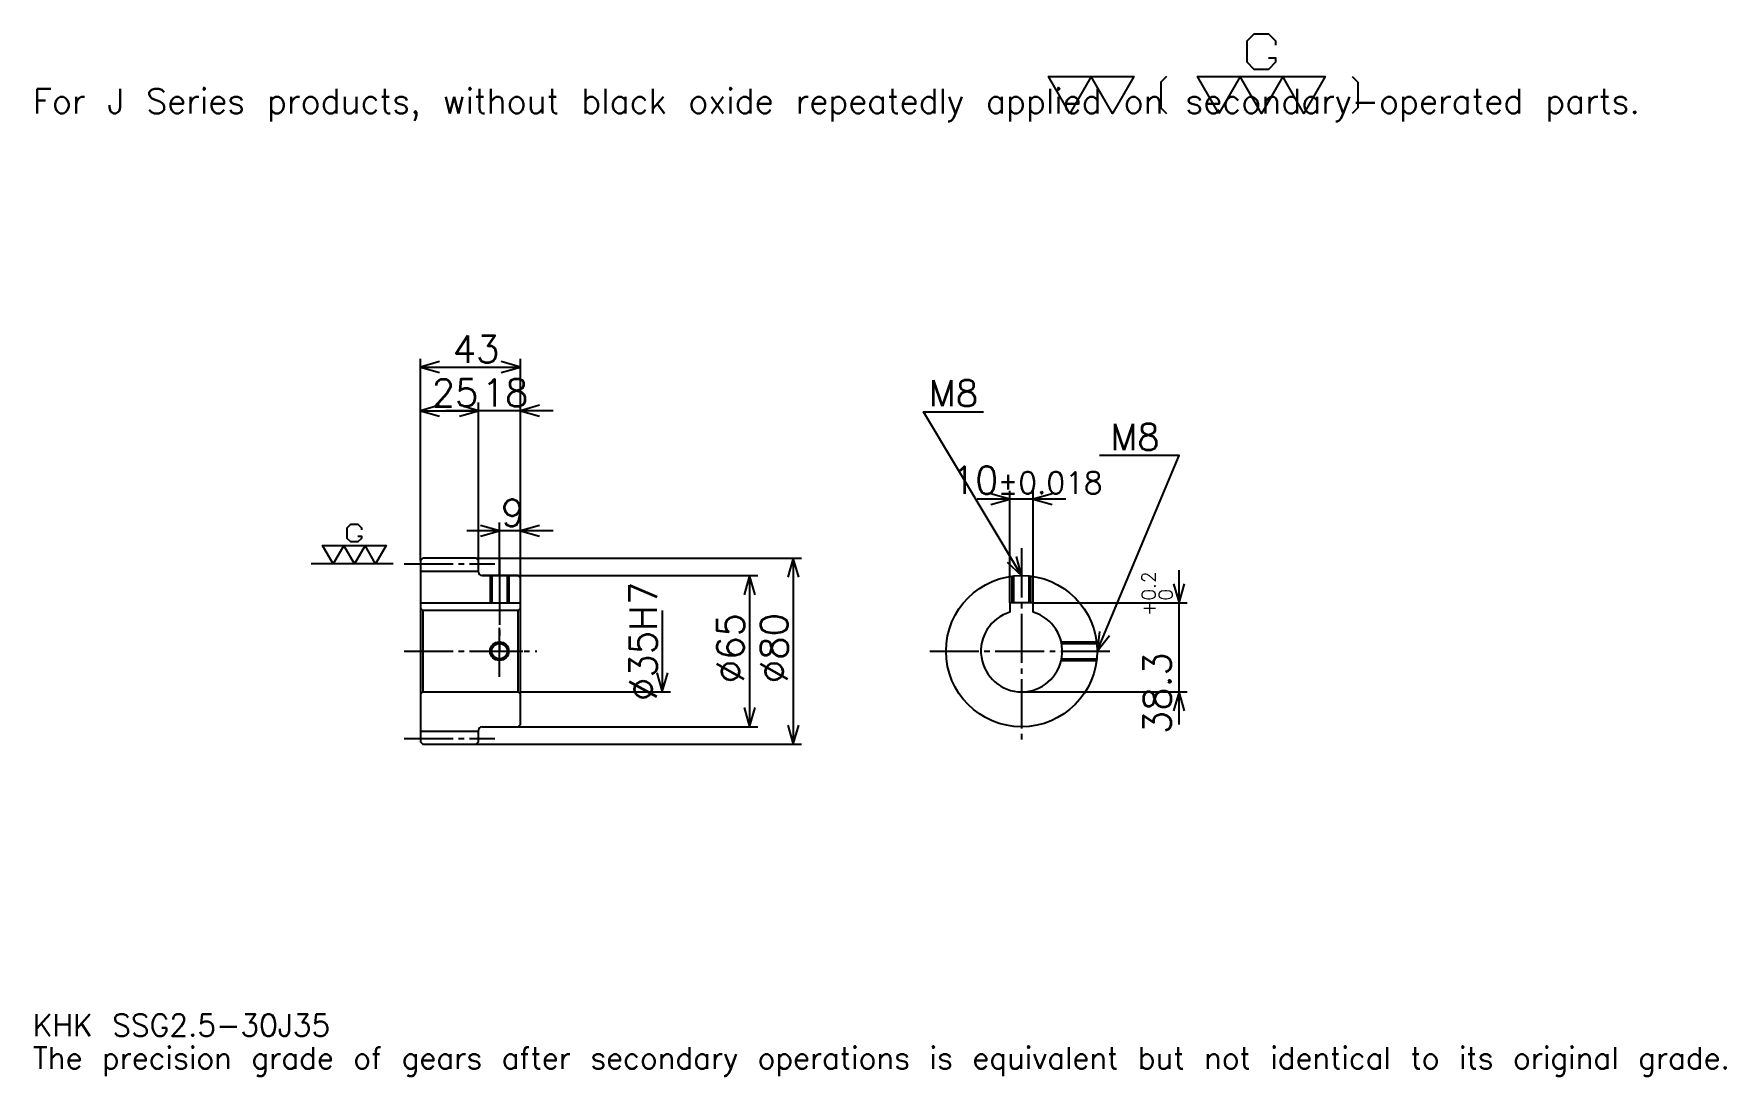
# Model space of a CAD drawing. Extents: x 24 to 752, y 9 to 457.
import ezdxf

# ---------------------------------------------------------------- set-up
doc = ezdxf.new("R2010")
doc.units = 0
doc.linetypes.add('DASHDOT', pattern=[28.173913, 21.130435, -2.347826, 2.347826, -2.347826])
doc.layers.get('0').update_dxf_attribs({"linetype": 'CONTINUOUS'})
doc.layers.add('DASHDOT', color=6, linetype='DASHDOT')
doc.styles.add('KANJI', font='TXT', dxfattribs={"bigfont": 'BIGFONT'})

msp = doc.modelspace()

# ---------------------------------------------------------------- linework, layer by layer
at = {"color": 5}
for p, q in [((190.17392, 231.347824), (190.17392, 317.043457)), ((190.17392, 313.521729), (233.17392, 313.521729)), ((233.17392, 231.347824), (233.17392, 317.043457)), ((190.17392, 294.739136), (215.17392, 294.739136)), ((247.26088, 294.739136), (201.08696, 294.739136)), ((215.17392, 231.347824), (215.17392, 298.260864)), ((467.891296, 256.717407), (429.717407, 256.717407)), ((443.804352, 212.147827), (443.804352, 260.239136)), ((453.804352, 212.147827), (453.804352, 260.239136)), ((247.26088, 243.086945), (210.08696, 243.086945)), ((224.17392, 231.347824), (224.17392, 246.608688)), ((190.17392, 230.347824), (190.17392, 231.347824)), ((214.17392, 231.347824), (233.17392, 231.347824)), ((215.17392, 230.347824), (215.17392, 231.347824)), ((224.17392, 223.847824), (224.17392, 231.347824)), ((224.17392, 223.847824), (224.17392, 231.347824)), ((233.17392, 231.347824), (354.086975, 231.347824)), ((233.17392, 222.847824), (233.17392, 231.347824)), ((350.565216, 231.347824), (350.565216, 151.347824)), ((516.521729, 159.760864), (516.521729, 226.234772)), ((216.67392, 223.847824), (233.17392, 223.847824)), ((233.17392, 223.847824), (335.304382, 223.847824)), ((331.782623, 223.847824), (331.782623, 158.847824)), ((453.804352, 212.147827), (520.043457, 212.147827)), ((294.217407, 208.847824), (294.217407, 173.847824)), ((233.17392, 173.847824), (297.739136, 173.847824)), ((448.804352, 173.847824), (520.043457, 173.847824)), ((216.67392, 158.847824), (233.17392, 158.847824)), ((233.17392, 158.847824), (335.304382, 158.847824)), ((214.17392, 151.347824), (233.17392, 151.347824)), ((233.17392, 151.347824), (354.086975, 151.347824))]:
    msp.add_line(p, q, dxfattribs=at)
at = {"color": 7}
msp.add_line((178.434784, 228.847824), (143.217407, 228.847824), dxfattribs=at)
at = {"color": 4}
for p, q in [((190.17392, 225.722824), (215.17392, 225.722824)), ((190.17392, 212.147827), (233.17392, 212.147827)), ((191.17392, 208.847824), (191.17392, 173.847824)), ((232.17392, 208.847824), (233.17392, 209.847824)), ((232.17392, 173.847824), (233.17392, 172.847824)), ((190.17392, 156.972824), (215.17392, 156.972824))]:
    msp.add_line(p, q, dxfattribs=at)
at = {"color": 7}
for points in [[(555.026062, 446.415649), (558.078247, 446.415649), (558.078247, 444.584351), (555.026062, 441.532196), (548.921753, 441.532196), (545.869568, 444.584351), (545.869568, 453.740875), (548.921753, 456.79306), (555.026062, 456.79306), (558.078247, 453.740875), (558.078247, 451.909576)], [(469.565216, 422.608704), (460.408691, 438.480011), (497.03479, 438.480011), (487.878265, 422.608704), (478.721741, 438.480011), (469.565216, 422.608704)], [(511.074768, 438.480011), (508.633057, 436.038269), (508.633057, 425.050446), (511.074768, 422.608704)], [(533.660889, 422.608704), (524.504333, 438.480011), (579.443481, 438.480011), (570.286987, 422.608704), (561.130432, 438.480011), (551.973877, 422.608704), (542.817383, 438.480011), (533.660889, 422.608704)], [(591.041748, 438.480011), (593.483459, 436.038269), (593.483459, 425.050446), (591.041748, 422.608704)], [(163.291321, 240.751312), (164.817398, 240.751312), (164.817398, 239.835648), (163.291321, 238.30957), (160.239136, 238.30957), (158.713043, 239.835648), (158.713043, 244.41391), (160.239136, 245.940002), (163.291321, 245.940002), (164.817398, 244.41391), (164.817398, 243.49826)], [(152.608704, 228.847824), (148.030441, 236.783478), (175.500015, 236.783478), (170.921753, 228.847824), (166.343491, 236.783478), (161.765228, 228.847824), (157.186966, 236.783478), (152.608704, 228.847824)]]:
    msp.add_lwpolyline(points, dxfattribs=at)
at = {"color": 5}
for points in [[(198.391312, 315.869568), (190.17392, 313.521729), (198.391312, 311.17392)], [(224.956528, 311.17392), (233.17392, 313.521729), (224.956528, 315.869568)], [(198.391312, 297.086945), (190.17392, 294.739136), (198.391312, 292.391296)], [(206.956528, 292.391296), (215.17392, 294.739136), (206.956528, 297.086945)], [(206.956528, 292.391296), (215.17392, 294.739136), (206.956528, 297.086945)], [(241.391312, 297.086945), (233.17392, 294.739136), (241.391312, 292.391296)], [(448.804352, 223.847824), (406.543488, 294.282593), (432.369568, 294.282593)], [(481.304352, 191.347824), (516.521729, 275.5), (482.2435, 275.5)], [(435.586975, 254.369568), (443.804352, 256.717407), (435.586975, 259.065216)], [(462.021729, 259.065216), (453.804352, 256.717407), (462.021729, 254.369568)], [(215.956528, 240.739136), (224.17392, 243.086945), (215.956528, 245.434784)], [(241.391312, 245.434784), (233.17392, 243.086945), (241.391312, 240.739136)], [(352.913025, 223.130432), (350.565216, 231.347824), (348.217407, 223.130432)], [(442.563293, 229.686234), (448.804352, 223.847824), (446.589783, 232.102127)], [(334.130432, 215.630432), (331.782623, 223.847824), (329.434814, 215.630432)], [(514.17395, 220.365219), (516.521729, 212.147827), (518.869629, 220.365219)], [(482.310883, 199.834564), (481.304352, 191.347824), (486.642517, 198.02179)], [(291.869568, 182.065216), (294.217407, 173.847824), (296.565216, 182.065216)], [(518.869629, 165.630432), (516.521729, 173.847824), (514.17395, 165.630432)], [(329.434814, 167.065216), (331.782623, 158.847824), (334.130432, 167.065216)], [(348.217407, 159.565216), (350.565216, 151.347824), (352.913025, 159.565216)]]:
    msp.add_lwpolyline(points, dxfattribs=at)
at = {"color": 4}
for points in [[(215.17392, 225.347824), (215.17392, 230.347824), (214.17392, 231.347824), (191.17392, 231.347824), (190.17392, 230.347824), (190.17392, 172.847824)], [(216.67392, 158.847824), (232.17392, 158.847824), (233.17392, 159.847824), (233.17392, 222.847824), (232.17392, 223.847824), (216.67392, 223.847824)], [(220.17392, 223.847824), (220.17392, 212.147827)], [(220.848923, 223.847824), (220.848923, 212.147827)], [(227.498917, 223.847824), (227.498917, 212.147827)], [(228.17392, 223.847824), (228.17392, 212.147827)], [(444.804352, 212.147827), (444.804352, 223.600739)], [(445.47937, 212.147827), (445.47937, 223.677292)], [(452.129364, 212.147827), (452.129364, 223.677292)], [(452.804352, 212.147827), (452.804352, 223.600739)], [(453.804352, 208.118332), (453.804352, 212.147827), (443.804352, 212.147827), (443.804352, 208.118332)], [(190.17392, 172.847824), (191.17392, 173.847824), (232.17392, 173.847824), (232.17392, 208.847824), (191.17392, 208.847824), (190.17392, 209.847824)], [(465.841064, 195.347824), (481.057251, 195.347824)], [(465.985565, 194.672821), (481.13382, 194.672821)], [(465.841064, 187.347824), (481.057251, 187.347824)], [(465.985565, 188.022827), (481.13382, 188.022827)], [(190.17392, 172.847824), (190.17392, 152.347824), (191.17392, 151.347824), (214.17392, 151.347824), (215.17392, 152.347824), (215.17392, 157.347824)]]:
    msp.add_lwpolyline(points, dxfattribs=at)
for centre, radius in [((448.804352, 191.347824), 32.5), ((224.17392, 191.347824), 3.325)]:
    msp.add_circle(centre, radius, dxfattribs=at)
at = {"color": 7}
msp.add_circle((224.17392, 191.347824), 4, dxfattribs=at)
at = {"color": 4}
for centre, radius, start, end in [((216.67392, 225.347824), 1.5, 180, 270), ((448.804352, 191.347824), 17.5, 106.601549926, 73.398450074), ((216.67392, 157.347824), 1.5, 90, 180)]:
    msp.add_arc(centre, radius, start, end, dxfattribs=at)
at = {"layer": 'DASHDOT', "color": 7}
for p, q in [((448.804352, 235.58696), (448.804352, 151.804352)), ((183.130447, 228.847824), (222.217407, 228.847824)), ((224.17392, 223.847824), (224.17392, 191.347824)), ((183.130447, 191.347824), (240.217407, 191.347824)), ((409.260864, 191.347824), (488.347839, 191.347824)), ((183.130447, 153.847824), (222.217407, 153.847824))]:
    msp.add_line(p, q, dxfattribs=at)
for points in [[(224.17392, 230.891296), (224.17392, 205.10434)], [(224.17392, 180.304352), (224.17392, 202.391296)], [(213.130447, 191.347824), (235.217407, 191.347824)]]:
    msp.add_lwpolyline(points, dxfattribs=at)

# ---------------------------------------------------------------- texts
at = {"color": 7, "style": 'KANJI'}
for s, height, p in [('For J Series products, without black oxide repeatedly applied on secondary-operated parts.', 10.565217, (23.47826, 422.608704)), ('43', 11.73913, (204.043488, 315.399994)), ('25', 11.73913, (195.043488, 296.617371)), ('18', 11.73913, (216.543488, 296.617371)), ('M8', 11.269566, (408.891296, 296.630432)), ('M8', 11.269566, (486.939148, 277.847839)), ('10', 11.73913, (418.702881, 259.065216)), ('%%p0.018', 9.391304, (438.540588, 259.065216)), ('9', 11.73913, (224.858704, 244.96521)), ('KHK SSG2.5-30J35', 9.391304, (23.47826, 25.826086)), ('The precision grade of gears after secondary operations is equivalent but not identical to its original grade.', 9.391304, (23.47826, 11.73913))]:
    msp.add_text(s, height=height, dxfattribs=at).set_placement(p)
for s, height, p in [('%%c35H7', 11.73913, (291.869568, 169.92392)), ('0.2', 5.869565, (506.426117, 213.080872)), ('+', 5.869565, (506.426117, 206.506958)), ('0', 5.869565, (513.704346, 213.080872)), ('%%c65', 11.73913, (329.434814, 177.554352)), ('%%c80', 11.73913, (348.217407, 177.554352)), ('38.3', 11.73913, (513, 155.695358))]:
    msp.add_text(s, height=height, rotation=90, dxfattribs=at).set_placement(p)

doc.saveas('drawing.dxf')
